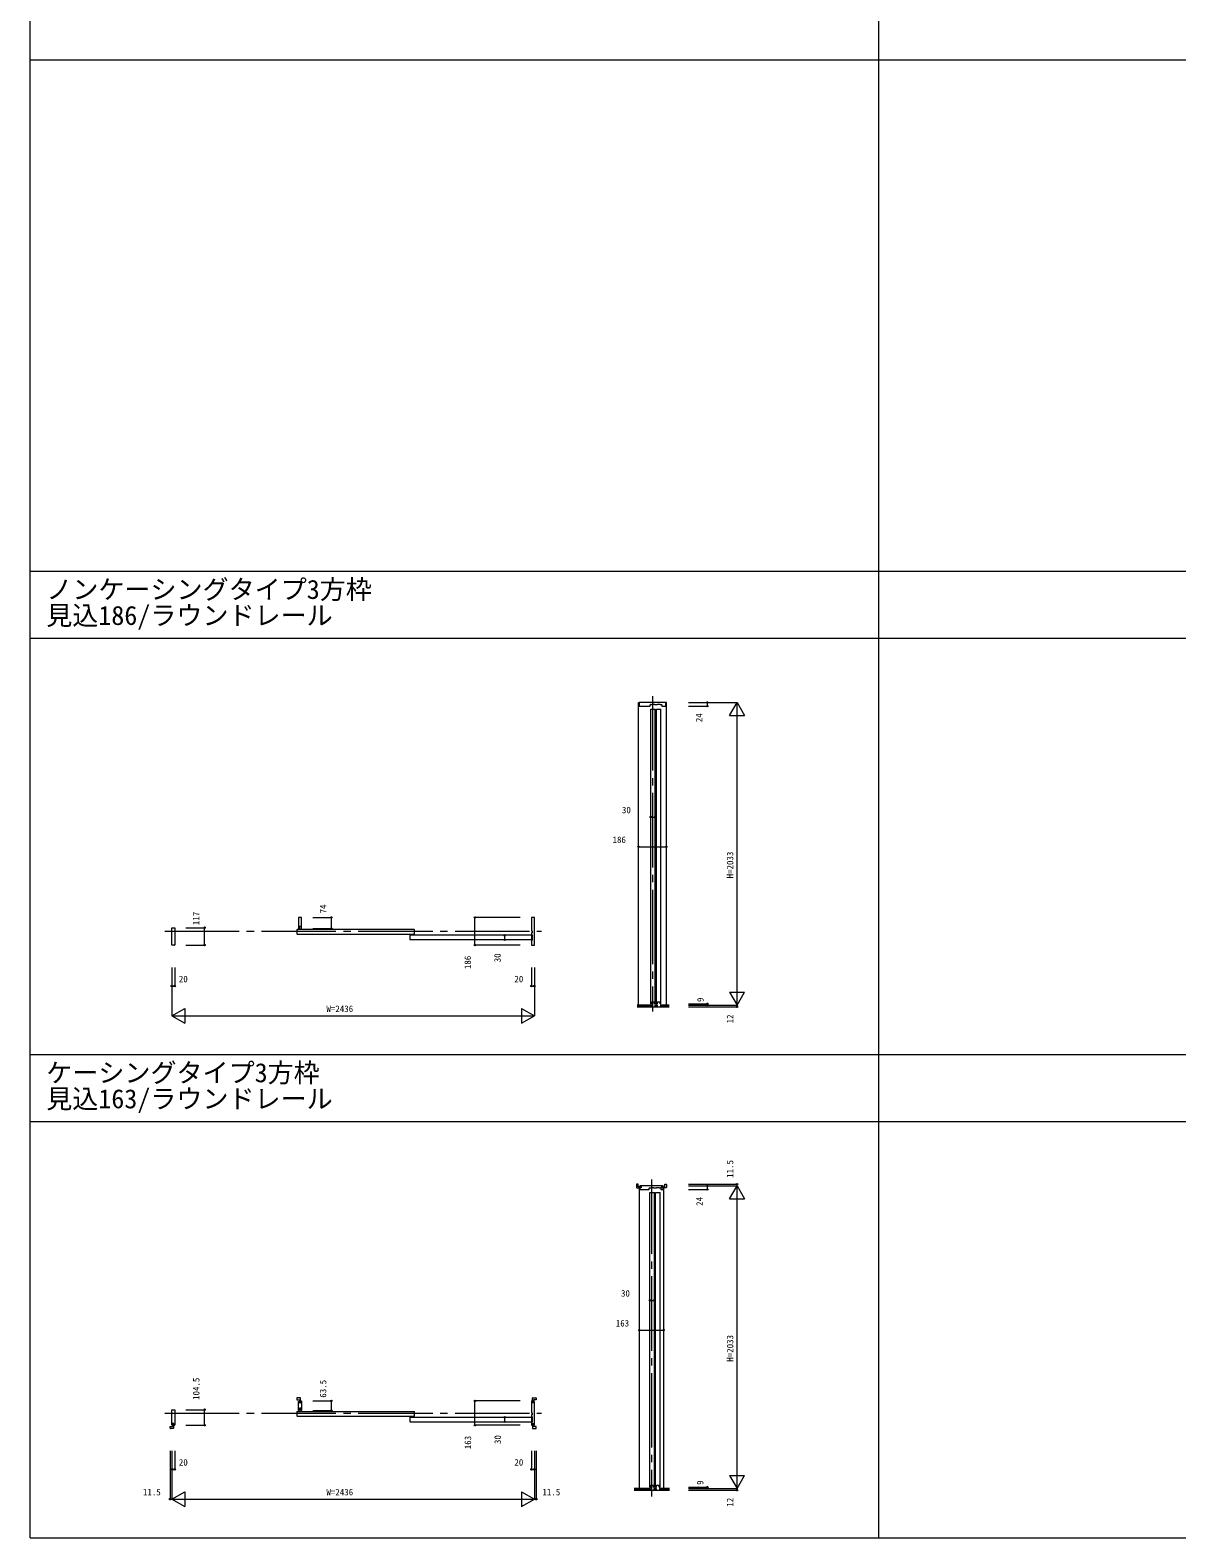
# Model space of a CAD drawing. Units: millimetres, scale not verified. Extents: x -14341 to 14341, y -10000 to 10000.
# Drawn here: x -14341 to -6638, y -10000 to 130 of the extents above; entities that cross this region are included whole.
import ezdxf
from ezdxf.enums import TextEntityAlignment as Align

# ---------------------------------------------------------------- set-up
doc = ezdxf.new("R2010")
doc.units = ezdxf.units.MM
doc.header["$LTSCALE"] = 50
doc.linetypes.add('USER1', pattern=[13, 10, -1, 1, -1])
doc.layers.add('0-0_0', color=7, linetype='Continuous')
for name, color, linetype, lineweight in [('0-1_YKK_F1', 7, 'Continuous', 18), ('0-3_YKK_N1', 2, 'Continuous', 18), ('0-4_YKK_B1', 4, 'Continuous', 18), ('0-5_YKK_Z1', 7, 'Continuous', 18)]:
    doc.layers.add(name, color=color, linetype=linetype, lineweight=lineweight)
doc.styles.add('ＭＳ ゴシック', font='')
doc.styles.get('ＭＳ ゴシック').set_extended_font_data('MS Gothic')

msp = doc.modelspace()

# ---------------------------------------------------------------- linework, layer by layer
at = {"layer": '0-1_YKK_F1'}
for p, q in [((-14340.51, -10000), (-14340.51, 10000)), ((-8640.51, -10000), (-8640.51, 9500)), ((-14340.51, -70), (14159.49, -70)), ((-14340.51, -3505), (14159.49, -3505)), ((-14340.51, -3955), (14159.49, -3955)), ((-14340.51, -6752.5), (8459.49, -6752.5)), ((-14340.51, -7202.5), (8459.49, -7202.5)), ((-14340.51, -10000), (14340.51, -10000))]:
    msp.add_line(p, q, dxfattribs=at)
at = {"layer": '0-3_YKK_N1'}
for p, q in [((-9917.04, -4387.5), (-9592.04, -4387.5)), ((-9917.04, -4411.5), (-9792.04, -4411.5)), ((-9792.04, -4387.5), (-9792.04, -4411.5)), ((-9642.04, -4474.1), (-9592.04, -4387.5)), ((-9592.04, -6420.5), (-9592.04, -4387.5)), ((-9592.04, -4387.5), (-9542.04, -4474.1)), ((-9642.04, -4474.1), (-9542.04, -4474.1)), ((-10171.04, -5156.88), (-10141.04, -5156.88)), ((-10253.04, -5356.88), (-10067.04, -5356.88)), ((-12442.19, -5831.5), (-12317.19, -5831.5)), ((-12317.19, -5905.5), (-12317.19, -5831.5)), ((-11353.04, -6017.5), (-11353.04, -5831.5)), ((-11048.04, -5831.5), (-11353.04, -5831.5)), ((-13294.04, -5900.5), (-13169.04, -5900.5)), ((-13169.04, -6017.5), (-13169.04, -5900.5)), ((-12442.19, -5905.5), (-12317.19, -5905.5)), ((-11153.04, -5981.5), (-11153.04, -5951.5)), ((-13294.04, -6017.5), (-13169.04, -6017.5)), ((-11048.04, -6017.5), (-11353.04, -6017.5)), ((-13389.04, -6167.5), (-13389.04, -6492.5)), ((-13369.04, -6167.5), (-13369.04, -6292.5)), ((-10953.04, -6167.5), (-10953.04, -6492.5)), ((-13389.04, -6292.5), (-13369.04, -6292.5)), ((-9642.04, -6333.9), (-9542.04, -6333.9)), ((-9642.04, -6333.9), (-9592.04, -6420.5)), ((-9592.04, -6420.5), (-9542.04, -6333.9)), ((-13389.04, -6492.5), (-13302.44, -6442.5)), ((-13302.44, -6442.5), (-13302.44, -6542.5)), ((-11039.64, -6442.5), (-11039.64, -6542.5)), ((-11039.64, -6442.5), (-10953.04, -6492.5)), ((-9917.04, -6420.5), (-9592.04, -6420.5)), ((-9917.04, -6432.5), (-9592.04, -6432.5)), ((-9592.04, -6420.5), (-9592.04, -6432.5)), ((-13389.04, -6492.5), (-10953.04, -6492.5)), ((-13389.04, -6492.5), (-13302.44, -6542.5)), ((-11039.64, -6542.5), (-10953.04, -6492.5)), ((-9917.04, -7623.5), (-9592.04, -7623.5)), ((-9917.04, -7635), (-9592.04, -7635)), ((-9917.04, -7659), (-9792.04, -7659)), ((-9792.04, -7635), (-9792.04, -7659)), ((-9642.04, -7721.6), (-9592.04, -7635)), ((-9592.04, -7635), (-9592.04, -7623.5)), ((-9592.04, -9668), (-9592.04, -7635)), ((-9592.04, -7635), (-9542.04, -7721.6)), ((-9642.04, -7721.6), (-9542.04, -7721.6)), ((-10177.04, -8404.38), (-10147.04, -8404.38)), ((-10248.54, -8604.38), (-10085.54, -8604.38)), ((-12442.19, -9080.5), (-12317.19, -9080.5)), ((-12317.19, -9144), (-12317.19, -9080.5)), ((-11353.04, -9243.5), (-11353.04, -9080.5)), ((-11048.04, -9080.5), (-11353.04, -9080.5)), ((-13294.04, -9139), (-13169.04, -9139)), ((-13169.04, -9243.5), (-13169.04, -9139)), ((-12442.19, -9144), (-12317.19, -9144)), ((-11153.04, -9220), (-11153.04, -9190)), ((-13294.04, -9243.5), (-13169.04, -9243.5)), ((-11048.04, -9243.5), (-11353.04, -9243.5)), ((-13400.48, -9415), (-13400.48, -9740)), ((-13388.98, -9415), (-13388.98, -9740)), ((-13368.98, -9415), (-13368.98, -9540)), ((-10952.98, -9415), (-10952.98, -9740)), ((-10941.48, -9415), (-10941.48, -9740)), ((-13388.98, -9540), (-13368.98, -9540)), ((-9642.04, -9581.4), (-9542.04, -9581.4)), ((-9642.04, -9581.4), (-9592.04, -9668)), ((-9592.04, -9668), (-9542.04, -9581.4)), ((-13388.98, -9740), (-13302.37, -9690)), ((-13302.37, -9690), (-13302.37, -9790)), ((-11039.58, -9690), (-11039.58, -9790)), ((-11039.58, -9690), (-10952.98, -9740)), ((-9917.04, -9659), (-9792.04, -9659)), ((-9917.04, -9668), (-9592.04, -9668)), ((-9917.04, -9680), (-9592.04, -9680)), ((-9792.04, -9659), (-9792.04, -9668)), ((-9592.04, -9668), (-9592.04, -9680)), ((-13400.48, -9740), (-10941.48, -9740)), ((-13388.98, -9740), (-13302.37, -9790)), ((-11039.58, -9790), (-10952.98, -9740))]:
    msp.add_line(p, q, dxfattribs=at)
for points in [[(-10973.04, -6167.5), (-10973.04, -6292.5), (-10953.04, -6292.5)], [(-9917.04, -6411.5), (-9792.04, -6411.5), (-9792.04, -6420.5)], [(-10973.04, -9415), (-10973.04, -9540), (-10953.04, -9540)]]:
    msp.add_lwpolyline(points, dxfattribs=at)
for centre in [(-9792.04, -4387.5), (-9792.04, -4411.5), (-10171.04, -5156.88), (-10141.04, -5156.88), (-10253.04, -5356.88), (-10067.04, -5356.88), (-12317.19, -5831.5), (-11353.04, -5831.5), (-13169.04, -5900.5), (-12317.19, -5905.5), (-11153.04, -5951.5), (-11153.04, -5981.5), (-13169.04, -6017.5), (-11353.04, -6017.5), (-13389.04, -6292.5), (-13369.04, -6292.5), (-10973.04, -6292.5), (-10953.04, -6292.5), (-9792.04, -6411.5), (-9792.04, -6420.5), (-9592.04, -6432.5), (-9792.04, -7635), (-9792.04, -7659), (-9592.04, -7623.5), (-10177.04, -8404.38), (-10147.04, -8404.38), (-10248.54, -8604.38), (-10085.54, -8604.38), (-12317.19, -9080.5), (-11353.04, -9080.5), (-13169.04, -9139), (-12317.19, -9144), (-11153.04, -9190), (-11153.04, -9220), (-13169.04, -9243.5), (-11353.04, -9243.5), (-13388.98, -9540), (-13368.98, -9540), (-10973.04, -9540), (-10953.04, -9540), (-9792.04, -9659), (-9792.04, -9668), (-9592.04, -9680), (-13400.48, -9740), (-10941.54, -9740)]:
    msp.add_circle(centre, 5, dxfattribs=at)
at = {"layer": '0-4_YKK_B1'}
for p, q in [((-10171.04, -4431.5), (-10141.04, -4431.5)), ((-10171.04, -6411.5), (-10171.04, -4431.5)), ((-10167.44, -4400.3), (-10167.44, -4400.5)), ((-10141.04, -6411.5), (-10141.04, -4431.5)), ((-10133.04, -4431.5), (-10103.04, -4431.5)), ((-10133.04, -6411.5), (-10133.04, -4431.5)), ((-10103.04, -6411.5), (-10103.04, -4431.5)), ((-12549.19, -5915.5), (-12547.19, -5913.5)), ((-12549.19, -5915.5), (-12549.19, -5941.5)), ((-12547.19, -5943.5), (-12549.19, -5941.5)), ((-11761.19, -5913.5), (-12547.19, -5913.5)), ((-12547.19, -5943.5), (-11761.19, -5943.5)), ((-11789.54, -5953.5), (-11787.54, -5951.5)), ((-11789.54, -5953.5), (-11789.54, -5979.5)), ((-10971.54, -5951.5), (-11787.54, -5951.5)), ((-11761.19, -5913.5), (-11759.19, -5915.5)), ((-11761.19, -5943.5), (-11759.19, -5941.5)), ((-11759.19, -5941.5), (-11759.19, -5915.5)), ((-10972.04, -5946.5), (-10970.04, -5946.5)), ((-10971.54, -5951.5), (-10969.54, -5953.5)), ((-10969.54, -5979.5), (-10969.54, -5953.5)), ((-10968.04, -5948.5), (-10968.04, -5984.5)), ((-11787.54, -5981.5), (-11789.54, -5979.5)), ((-10971.54, -5981.5), (-11787.54, -5981.5)), ((-10973.04, -5987.5), (-10973.04, -6015.5)), ((-10970.04, -5986.5), (-10972.04, -5986.5)), ((-10971.54, -5981.5), (-10969.54, -5979.5)), ((-10171.04, -6411.5), (-10164.54, -6411.5)), ((-10164.54, -6411.5), (-10164.54, -6397.5)), ((-10164.54, -6397.5), (-10147.54, -6397.5)), ((-10147.54, -6411.5), (-10147.54, -6397.5)), ((-10147.54, -6411.5), (-10141.04, -6411.5)), ((-10133.04, -6411.5), (-10126.54, -6411.5)), ((-10126.54, -6411.5), (-10126.54, -6397.5)), ((-10126.54, -6397.5), (-10109.54, -6397.5)), ((-10109.54, -6411.5), (-10109.54, -6397.5)), ((-10109.54, -6411.5), (-10103.04, -6411.5)), ((-10267.04, -7625.5), (-10267.04, -7645.5)), ((-10248.54, -7647.5), (-10248.54, -9668)), ((-10177.04, -9659), (-10177.04, -7679)), ((-10177.04, -7679), (-10147.04, -7679)), ((-10147.04, -9659), (-10147.04, -7679)), ((-10139.04, -9659), (-10139.04, -7679)), ((-10139.04, -7679), (-10109.04, -7679)), ((-10109.04, -9659), (-10109.04, -7679)), ((-10085.54, -7647.5), (-10085.54, -9668)), ((-10067.04, -7625.5), (-10067.04, -7645.5)), ((-12526.69, -9059), (-12546.69, -9059)), ((-10963.54, -9059), (-10943.54, -9059)), ((-10958.54, -9073), (-10958.54, -9087)), ((-12549.19, -9154), (-12547.19, -9152)), ((-12549.19, -9154), (-12549.19, -9180)), ((-12547.19, -9182), (-12549.19, -9180)), ((-12547.19, -9152), (-11761.19, -9152)), ((-12547.19, -9182), (-11761.19, -9182)), ((-11789.54, -9192), (-11787.54, -9190)), ((-11789.54, -9192), (-11789.54, -9218)), ((-11787.54, -9220), (-11789.54, -9218)), ((-11787.54, -9190), (-10971.54, -9190)), ((-11761.19, -9152), (-11759.19, -9154)), ((-11761.19, -9182), (-11759.19, -9180)), ((-11759.19, -9180), (-11759.19, -9154)), ((-10973.04, -9173.5), (-10973.04, -9184)), ((-10972.04, -9185), (-10970.04, -9185)), ((-10971.54, -9190), (-10969.54, -9192)), ((-10971.54, -9220), (-10969.54, -9218)), ((-10969.54, -9218), (-10969.54, -9192)), ((-10968.04, -9187), (-10968.04, -9223)), ((-13378.54, -9265), (-13398.54, -9265)), ((-11787.54, -9220), (-10971.54, -9220)), ((-10973.04, -9226), (-10973.04, -9241.5)), ((-10970.04, -9225), (-10972.04, -9225)), ((-10963.54, -9265), (-10943.54, -9265)), ((-10941.54, -9263), (-10941.54, -9251)), ((-10177.04, -9659), (-10170.54, -9659)), ((-10170.54, -9659), (-10170.54, -9645)), ((-10170.54, -9645), (-10153.54, -9645)), ((-10153.54, -9659), (-10153.54, -9645)), ((-10153.54, -9659), (-10147.04, -9659)), ((-10139.04, -9659), (-10132.54, -9659)), ((-10132.54, -9659), (-10132.54, -9645)), ((-10132.54, -9645), (-10115.54, -9645)), ((-10115.54, -9659), (-10115.54, -9645)), ((-10115.54, -9659), (-10109.04, -9659))]:
    msp.add_line(p, q, dxfattribs=at)
for points in [[(-10253.04, -6420.5), (-10253.04, -4387.5), (-10250.54, -4387.5)], [(-10069.54, -4409.5), (-10069.54, -4387.5), (-10250.54, -4387.5), (-10250.54, -4409.5)], [(-10248.54, -4411.5), (-10176.24, -4411.5), (-10175.74, -4411), (-10175.74, -4402.3)], [(-10173.74, -4400.3), (-10165.54, -4400.3), (-10165.54, -4397.5), (-10146.54, -4397.5), (-10146.54, -4400.3), (-10127.54, -4400.3), (-10127.54, -4397.5), (-10108.54, -4397.5), (-10108.54, -4400.3), (-10100.34, -4400.3)], [(-10098.34, -4402.3), (-10098.34, -4411), (-10097.84, -4411.5), (-10071.54, -4411.5)], [(-10067.04, -6420.5), (-10067.04, -4387.5), (-10069.54, -4387.5)], [(-12519.19, -5831.5), (-12537.19, -5831.5), (-12537.19, -5905.5), (-12531.19, -5905.5), (-12531.19, -5889.5)], [(-12531.19, -5889.5), (-12523.19, -5889.5), (-12523.19, -5905.5), (-12517.19, -5905.5), (-12517.19, -5833.5)], [(-10973.04, -5833.5), (-10973.04, -5922), (-10972.54, -5922.5), (-10968.04, -5922.5), (-10968.04, -5934.5), (-10972.54, -5934.5)], [(-10971.04, -6017.5), (-10953.04, -6017.5), (-10953.04, -5831.5), (-10971.04, -5831.5)], [(-13371.04, -6017.5), (-13389.04, -6017.5), (-13389.04, -5962.5), (-13389.04, -5900.5), (-13376.04, -5900.5)], [(-13376.04, -5900.5), (-13369.04, -5900.5), (-13369.04, -6015.5)], [(-10972.54, -5934.5), (-10973.04, -5935), (-10973.04, -5945.5)], [(-10256.04, -7640.5), (-10256.04, -7623.5), (-10265.04, -7623.5)], [(-10265.04, -7647.5), (-10242.04, -7647.5), (-10242.04, -7640.5), (-10256.04, -7640.5)], [(-10088.04, -7657), (-10088.04, -7648), (-10095.04, -7648), (-10097.54, -7648), (-10097.54, -7640.3), (-10089.04, -7640.3), (-10088.04, -7639.3), (-10088.04, -7635), (-10246.04, -7635), (-10246.04, -7639.3), (-10245.04, -7640.3), (-10236.54, -7640.3), (-10236.54, -7648), (-10239.04, -7648), (-10246.04, -7648), (-10246.04, -7657)], [(-10244.04, -7659), (-10182.24, -7659), (-10181.74, -7658.5), (-10181.74, -7649.8)], [(-10179.74, -7647.8), (-10171.54, -7647.8), (-10171.54, -7645), (-10152.54, -7645), (-10152.54, -7647.8), (-10133.54, -7647.8), (-10133.54, -7645), (-10114.54, -7645), (-10114.54, -7647.8), (-10106.34, -7647.8)], [(-10104.34, -7649.8), (-10104.34, -7658.5), (-10103.84, -7659), (-10090.04, -7659)], [(-10069.04, -7647.5), (-10092.04, -7647.5), (-10092.04, -7640.5), (-10078.04, -7640.5)], [(-10078.04, -7640.5), (-10078.04, -7623.5), (-10069.04, -7623.5)], [(-12548.69, -9061), (-12548.69, -9073), (-12531.69, -9073), (-12531.69, -9087)], [(-12531.19, -9144), (-12537.19, -9144), (-12537.19, -9083), (-12532.89, -9083), (-12531.89, -9084), (-12531.89, -9092.5), (-12524.19, -9092.5), (-12524.19, -9080.5), (-12519.19, -9080.5)], [(-12531.69, -9087), (-12524.69, -9087), (-12524.69, -9061)], [(-12517.19, -9082.5), (-12517.19, -9144), (-12523.19, -9144), (-12523.19, -9128), (-12531.19, -9128), (-12531.19, -9144)], [(-10973.04, -9082.5), (-10973.04, -9160.5), (-10972.54, -9161), (-10968.04, -9161), (-10968.04, -9162), (-10968.04, -9172), (-10968.04, -9173), (-10972.54, -9173), (-10973.04, -9173.5)], [(-10971.04, -9243.5), (-10966.04, -9243.5), (-10966.04, -9236.5), (-10966.04, -9231.5), (-10958.34, -9231.5), (-10958.34, -9240), (-10957.34, -9241), (-10953.04, -9241), (-10953.04, -9083), (-10957.34, -9083), (-10958.34, -9084), (-10958.34, -9092.5), (-10966.04, -9092.5), (-10966.04, -9087.3), (-10966.04, -9080.5), (-10971.04, -9080.5)], [(-10958.54, -9087), (-10965.54, -9087), (-10965.54, -9061)], [(-10941.54, -9061), (-10941.54, -9073), (-10958.54, -9073)], [(-13371.04, -9243.5), (-13376.04, -9243.5), (-13376.04, -9236.5), (-13376.04, -9231.5), (-13383.74, -9231.5), (-13383.74, -9240), (-13384.74, -9241), (-13389.04, -9241), (-13389.04, -9139), (-13376.04, -9139), (-13369.04, -9139), (-13369.04, -9241.5)], [(-13400.54, -9263), (-13400.54, -9251), (-13383.54, -9251), (-13383.54, -9237)], [(-13383.54, -9237), (-13376.54, -9237), (-13376.54, -9263)], [(-10958.54, -9237), (-10965.54, -9237), (-10965.54, -9263)], [(-10941.54, -9251), (-10958.54, -9251), (-10958.54, -9237)]]:
    msp.add_lwpolyline(points, dxfattribs=at)
for centre, radius, start, end in [((-10248.54, -4409.5), 2, 180.00001, 270.00001), ((-10173.74, -4402.3), 2, 90, 180), ((-10100.34, -4402.3), 2, 0, 90), ((-10071.54, -4409.5), 2, 270, 0), ((-12519.19, -5833.5), 2, 0, 90), ((-10971.04, -5833.5), 2, 90, 180), ((-10972.04, -5945.5), 1, 180, 270), ((-10970.04, -5948.5), 2, 0, 90), ((-13371.04, -6015.5), 2, 270, 0), ((-10972.04, -5987.5), 1, 90, 180), ((-10971.04, -6015.5), 2, 180, 270), ((-10970.04, -5984.5), 2, 270, 0), ((-10265.04, -7625.5), 2, 90, 180), ((-10265.04, -7645.5), 2, 180, 270), ((-10244.04, -7657), 2, 180, 270), ((-10179.74, -7649.8), 2, 90, 180), ((-10106.34, -7649.8), 2, 0, 90), ((-10090.04, -7657), 2, 270, 0), ((-10069.04, -7625.5), 2, 0, 90), ((-10069.04, -7645.5), 2, 270, 0), ((-12546.69, -9061), 2, 90, 180), ((-12526.69, -9061), 2, 0, 90), ((-12519.19, -9082.5), 2, 0, 90), ((-10971.04, -9082.5), 2, 90, 180), ((-10963.54, -9061), 2, 90, 180), ((-10943.54, -9061), 2, 0, 90), ((-10972.04, -9184), 1, 180, 270), ((-10970.04, -9187), 2, 0, 90), ((-13398.54, -9263), 2, 180, 270), ((-13378.54, -9263), 2, 270, 0), ((-13371.04, -9241.5), 2, 270, 0), ((-10972.04, -9226), 1, 90, 180), ((-10971.04, -9241.5), 2, 180, 270), ((-10970.04, -9223), 2, 270, 0), ((-10963.54, -9263), 2, 180, 270), ((-10943.54, -9263), 2, 270, 0)]:
    msp.add_arc(centre, radius, start, end, dxfattribs=at)
at = {"layer": '0-5_YKK_Z1', "linetype": 'USER1'}
for p, q in [((-10160.04, -4345.05), (-10160.04, -6464)), ((-13436.54, -5924.5), (-10905.54, -5924.5)), ((-10167.04, -7592.55), (-10167.04, -9722.59)), ((-13436.54, -9162), (-10906.29, -9162))]:
    msp.add_line(p, q, dxfattribs=at)
at = {"layer": '0-5_YKK_Z1'}
for p, q in [((-10167.04, -6420.5), (-10263.04, -6420.5)), ((-10167.04, -6423.5), (-10263.04, -6423.5)), ((-10167.04, -6426.5), (-10263.04, -6426.5)), ((-10167.04, -6429.5), (-10263.04, -6429.5)), ((-10263.04, -6432.5), (-10047.04, -6432.5)), ((-10167.04, -6420.5), (-10167.04, -6432.5)), ((-10145.04, -6420.5), (-10145.04, -6432.5)), ((-10129.04, -6420.5), (-10145.04, -6420.5)), ((-10145.04, -6423.5), (-10129.04, -6423.5)), ((-10145.04, -6426.5), (-10129.04, -6426.5)), ((-10145.04, -6429.5), (-10129.04, -6429.5)), ((-10129.04, -6420.5), (-10129.04, -6432.5)), ((-10107.04, -6420.5), (-10107.04, -6432.5)), ((-10047.04, -6420.5), (-10107.04, -6420.5)), ((-10107.04, -6423.5), (-10047.04, -6423.5)), ((-10107.04, -6426.5), (-10047.04, -6426.5)), ((-10107.04, -6429.5), (-10047.04, -6429.5)), ((-10173.04, -9668), (-10282.54, -9668)), ((-10282.54, -9671), (-10173.04, -9671)), ((-10282.54, -9674), (-10173.04, -9674)), ((-10282.54, -9677), (-10173.04, -9677)), ((-10282.54, -9680), (-10046.54, -9680)), ((-10173.04, -9668), (-10173.04, -9680)), ((-10151.04, -9668), (-10151.04, -9680)), ((-10135.04, -9668), (-10151.04, -9668)), ((-10151.04, -9671), (-10135.04, -9671)), ((-10151.04, -9674), (-10135.04, -9674)), ((-10151.04, -9677), (-10135.04, -9677)), ((-10135.04, -9668), (-10135.04, -9680)), ((-10113.04, -9668), (-10113.04, -9680)), ((-10046.54, -9668), (-10113.04, -9668)), ((-10113.04, -9671), (-10046.54, -9671)), ((-10113.04, -9674), (-10046.54, -9674)), ((-10113.04, -9677), (-10046.54, -9677))]:
    msp.add_line(p, q, dxfattribs=at)

# ---------------------------------------------------------------- texts
at = {"layer": '0-0_0', "style": 'ＭＳ ゴシック'}
for s, p in [('ノンケーシングタイプ3方枠', (-14232.51, -3730)), ('見込186/ラウンドレール', (-14232.51, -3905)), ('ケーシングタイプ3方枠', (-14232.51, -6977.5)), ('見込163/ラウンドレール', (-14232.51, -7152.5))]:
    msp.add_text(s, height=128.3, dxfattribs=at).set_placement(p, align=Align.BOTTOM_LEFT)
at = {"layer": '0-3_YKK_N1', "color": 7, "style": 'ＭＳ ゴシック'}
for s, p in [('24', (-9812.27, -4519.66)), ('H=2033', (-9604.04, -5569)), ('74', (-12337.95, -5804.44)), ('117', (-13189.8, -5883.44)), ('30', (-11166.21, -6132.81)), ('186', (-11366.23, -6178.45)), ('9', (-9802.8, -6399.99)), ('12', (-9604.04, -6543.16)), ('11.5', (-9604.04, -7581.16)), ('24', (-9808.92, -7769.53)), ('H=2033', (-9604.04, -8816.5)), ('104.5', (-13189.8, -9073.26)), ('63.5', (-12337.95, -9058.26)), ('163', (-11365.04, -9404.47)), ('30', (-11165.04, -9369.69)), ('9', (-9804.62, -9643.91)), ('12', (-9604.04, -9790.66))]:
    msp.add_text(s, height=43.99, rotation=90, dxfattribs=at).set_placement(p, align=Align.BOTTOM_LEFT)
for s, p in [('30', (-10365.48, -5144.88)), ('186', (-10428.22, -5344.88)), ('20', (-13341.71, -6280.5)), ('20', (-11087.63, -6280.5)), ('W=2436', (-12350.28, -6480.5)), ('30', (-10371.48, -8392.38)), ('163', (-10406.63, -8593.3)), ('20', (-13341.65, -9528)), ('20', (-11087.63, -9528)), ('11.5', (-13582.82, -9728)), ('W=2436', (-12350.22, -9728)), ('11.5', (-10899.2, -9728))]:
    msp.add_text(s, height=43.99, dxfattribs=at).set_placement(p, align=Align.BOTTOM_LEFT)

doc.saveas('drawing.dxf')
